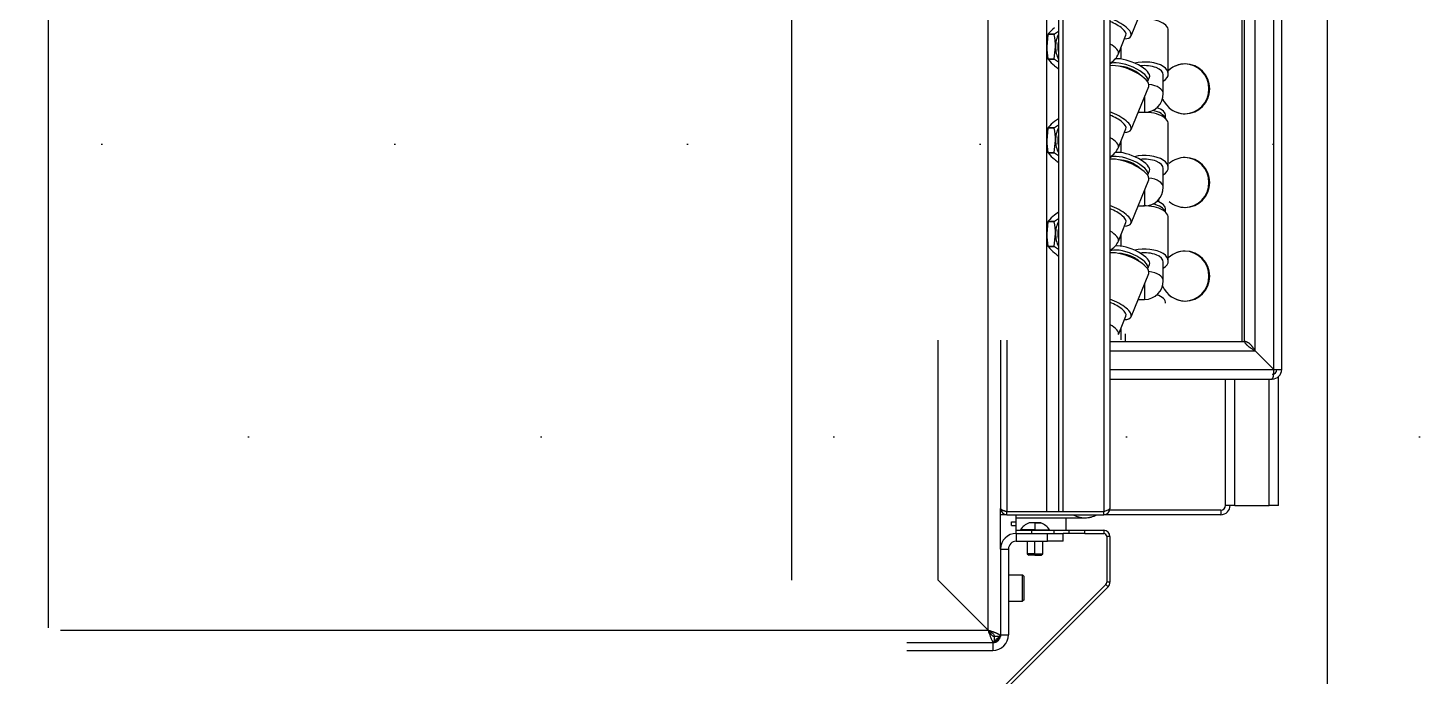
# Model space of a CAD drawing. Header units: millimetres. Extents: x -15291 to 293567, y -98510 to 49398.
# Drawn here: x 51463.8 to 51910, y 25404.6 to 25612.4 of the extents above; entities that cross this region are included whole.
import ezdxf

# ---------------------------------------------------------------- set-up
doc = ezdxf.new("R2010")
doc.units = ezdxf.units.MM
doc.header["$LTSCALE"] = 50
doc.header["$MEASUREMENT"] = 0
doc.linetypes.add('AUSGEZOGEN', pattern=[0])
for name, color, linetype in [('DV16_Standard', 7, 'CONTINUOUS'), ('FFU', 4, 'CONTINUOUS'), ('RW01', 4, 'AUSGEZOGEN')]:
    doc.layers.add(name, color=color, linetype=linetype)

msp = doc.modelspace()

# ---------------------------------------------------------------- hatches: boundary and pattern name
at = {"layer": 'FFU'}
h = msp.add_hatch(dxfattribs=at)
h.set_pattern_fill('DOTS,_I', color=256, scale=1500, style=2)
h.set_pattern_definition([(0, (1800, -4800), (46.875, 93.75), [0, -93.75])])
h.paths.add_polyline_path([(51010, 24700), (51910, 24700), (51910, 25900), (51010, 25900)])

# ---------------------------------------------------------------- linework, layer by layer
at = {"layer": 'DV16_Standard', "color": 7, "linetype": 'Continuous', "ltscale": 254}
for p, q in [((51470.34, 25980.32), (51470.34, 25420.04)), ((51708.34, 25860.82), (51708.34, 25435.32)), ((51808.34, 25858.82), (51808.34, 25457.32)), ((51808.34, 25858.82), (51808.34, 25457.32)), ((51810.34, 25858.82), (51810.34, 25511.82)), ((51810.34, 25858.82), (51810.34, 25511.82)), ((51793.84, 25830.82), (51793.84, 25457.32)), ((51793.84, 25830.82), (51793.84, 25457.32)), ((51795.34, 25457.32), (51795.34, 25830.82)), ((51795.34, 25457.32), (51795.34, 25830.82)), ((51771.34, 25419.32), (51771.34, 25808.82)), ((51862.86, 25502.82), (51862.86, 25802.82)), ((51862.86, 25502.82), (51862.86, 25802.82)), ((51865.34, 25502.82), (51865.34, 25802.82)), ((51865.34, 25502.82), (51865.34, 25802.82)), ((51790.17, 25457.32), (51790.17, 25796.32)), ((51790.17, 25457.32), (51790.17, 25796.32)), ((51852.65, 25511.82), (51852.65, 25793.82)), ((51852.65, 25511.82), (51852.65, 25793.82)), ((51853.43, 25511.82), (51853.43, 25793.82)), ((51853.43, 25511.82), (51853.43, 25793.82)), ((51856.9, 25508.82), (51856.9, 25796.82)), ((51856.9, 25508.82), (51856.9, 25796.82)), ((51817.11, 25609.77), (51822.77, 25623.63)), ((51790.51, 25610.2), (51790.1, 25606.32)), ((51790.51, 25610.2), (51790.1, 25606.32)), ((51790.51, 25610.2), (51790.1, 25606.32)), ((51790.51, 25610.2), (51790.1, 25606.32)), ((51790.51, 25610.2), (51790.1, 25606.32)), ((51790.51, 25610.2), (51790.1, 25606.32)), ((51792.52, 25610.2), (51790.51, 25610.2)), ((51792.52, 25610.2), (51790.51, 25610.2)), ((51792.52, 25610.2), (51790.51, 25610.2)), ((51792.52, 25610.2), (51790.51, 25610.2)), ((51792.52, 25610.2), (51790.51, 25610.2)), ((51792.52, 25610.2), (51790.51, 25610.2)), ((51790.61, 25610.45), (51792.62, 25610.45)), ((51790.61, 25610.45), (51792.62, 25610.45)), ((51790.61, 25610.45), (51792.62, 25610.45)), ((51790.61, 25610.45), (51792.62, 25610.45)), ((51790.61, 25610.45), (51792.62, 25610.45)), ((51790.61, 25610.45), (51792.62, 25610.45)), ((51792.62, 25610.45), (51793.84, 25611.29)), ((51792.62, 25610.45), (51793.84, 25611.29)), ((51813.05, 25604.05), (51815.48, 25610)), ((51813.05, 25604.05), (51815.48, 25610)), ((51813.05, 25604.05), (51815.48, 25610)), ((51813.05, 25604.05), (51815.48, 25610)), ((51813.05, 25604.05), (51815.48, 25610)), ((51813.05, 25604.05), (51815.48, 25610)), ((51829.04, 25597.64), (51829.04, 25611.5)), ((51829.04, 25597.64), (51829.04, 25611.5)), ((51792.52, 25602.45), (51792.93, 25606.32)), ((51792.52, 25602.45), (51792.93, 25606.32)), ((51792.52, 25602.45), (51792.93, 25606.32)), ((51792.52, 25602.45), (51792.93, 25606.32)), ((51792.52, 25602.45), (51792.93, 25606.32)), ((51792.52, 25602.45), (51792.93, 25606.32)), ((51813.84, 25605.98), (51813.84, 25602.39)), ((51813.84, 25605.98), (51813.84, 25602.39)), ((51813.84, 25605.98), (51813.84, 25602.39)), ((51813.84, 25605.98), (51813.84, 25602.39)), ((51813.84, 25605.98), (51813.84, 25602.39)), ((51813.84, 25605.98), (51813.84, 25602.39)), ((51790.51, 25602.45), (51792.52, 25602.45)), ((51790.51, 25602.45), (51792.52, 25602.45)), ((51792.62, 25602.2), (51790.61, 25602.2)), ((51792.62, 25602.2), (51790.61, 25602.2)), ((51822.51, 25595.25), (51823.04, 25596.55)), ((51822.51, 25595.25), (51823.04, 25596.55)), ((51827.44, 25591.32), (51827.44, 25597.27)), ((51827.44, 25591.32), (51827.44, 25597.27)), ((51817.11, 25579.77), (51822.77, 25593.63)), ((51817.11, 25579.77), (51822.77, 25593.63)), ((51817.11, 25579.77), (51822.77, 25593.63)), ((51817.11, 25579.77), (51822.77, 25593.63)), ((51821.44, 25590.36), (51821.44, 25585.32)), ((51821.44, 25590.36), (51821.44, 25585.32)), ((51821.44, 25590.36), (51821.44, 25585.32)), ((51821.44, 25590.36), (51821.44, 25585.32)), ((51793.84, 25583.26), (51792.58, 25582.38)), ((51793.84, 25583.26), (51792.58, 25582.38)), ((51793.84, 25583.26), (51792.58, 25582.38)), ((51793.84, 25583.26), (51792.58, 25582.38)), ((51819.38, 25585.32), (51821.44, 25585.32)), ((51819.38, 25585.32), (51821.44, 25585.32)), ((51819.38, 25585.32), (51821.44, 25585.32)), ((51819.38, 25585.32), (51821.44, 25585.32)), ((51828.19, 25583.25), (51828.19, 25584.1)), ((51828.19, 25583.25), (51828.19, 25584.1)), ((51828.19, 25583.25), (51828.19, 25584.1)), ((51828.19, 25583.25), (51828.19, 25584.1)), ((51790.51, 25580.2), (51790.1, 25576.32)), ((51790.51, 25580.2), (51790.1, 25576.32)), ((51790.51, 25580.2), (51790.1, 25576.32)), ((51790.51, 25580.2), (51790.1, 25576.32)), ((51792.52, 25580.2), (51790.51, 25580.2)), ((51792.52, 25580.2), (51790.51, 25580.2)), ((51792.52, 25580.2), (51790.51, 25580.2)), ((51792.52, 25580.2), (51790.51, 25580.2)), ((51790.61, 25580.45), (51792.62, 25580.45)), ((51790.61, 25580.45), (51792.62, 25580.45)), ((51790.61, 25580.45), (51792.62, 25580.45)), ((51790.61, 25580.45), (51792.62, 25580.45)), ((51792.62, 25580.45), (51793.84, 25581.29)), ((51792.62, 25580.45), (51793.84, 25581.29)), ((51792.62, 25580.45), (51793.84, 25581.29)), ((51792.62, 25580.45), (51793.84, 25581.29)), ((51813.05, 25574.05), (51815.48, 25580)), ((51813.05, 25574.05), (51815.48, 25580)), ((51813.05, 25574.05), (51815.48, 25580)), ((51813.05, 25574.05), (51815.48, 25580)), ((51829.04, 25567.64), (51829.04, 25581.5)), ((51829.04, 25567.64), (51829.04, 25581.5)), ((51792.52, 25572.45), (51792.93, 25576.32)), ((51792.52, 25572.45), (51792.93, 25576.32)), ((51792.52, 25572.45), (51792.93, 25576.32)), ((51792.52, 25572.45), (51792.93, 25576.32)), ((51813.84, 25575.98), (51813.84, 25572.39)), ((51813.84, 25575.98), (51813.84, 25572.39)), ((51813.84, 25575.98), (51813.84, 25572.39)), ((51813.84, 25575.98), (51813.84, 25572.39)), ((51790.51, 25572.45), (51792.52, 25572.45)), ((51790.51, 25572.45), (51792.52, 25572.45)), ((51792.62, 25572.2), (51790.61, 25572.2)), ((51792.62, 25572.2), (51790.61, 25572.2)), ((51822.51, 25565.25), (51823.04, 25566.55)), ((51827.44, 25561.32), (51827.44, 25567.27)), ((51827.44, 25561.32), (51827.44, 25567.27)), ((51817.11, 25549.77), (51822.77, 25563.63)), ((51817.11, 25549.77), (51822.77, 25563.63)), ((51821.44, 25560.36), (51821.44, 25555.32)), ((51821.44, 25560.36), (51821.44, 25555.32)), ((51793.84, 25553.26), (51792.58, 25552.38)), ((51793.84, 25553.26), (51792.58, 25552.38)), ((51819.38, 25555.32), (51821.44, 25555.32)), ((51819.38, 25555.32), (51821.44, 25555.32)), ((51828.19, 25553.25), (51828.19, 25554.1)), ((51828.19, 25553.25), (51828.19, 25554.1)), ((51790.51, 25550.2), (51790.1, 25546.32)), ((51792.52, 25550.2), (51790.51, 25550.2)), ((51792.52, 25550.2), (51790.51, 25550.2)), ((51790.61, 25550.45), (51792.62, 25550.45)), ((51790.61, 25550.45), (51792.62, 25550.45)), ((51792.62, 25550.45), (51793.84, 25551.29)), ((51792.62, 25550.45), (51793.84, 25551.29)), ((51813.05, 25544.05), (51815.48, 25550)), ((51813.05, 25544.05), (51815.48, 25550)), ((51829.04, 25537.64), (51829.04, 25551.5)), ((51829.04, 25537.64), (51829.04, 25551.5)), ((51792.52, 25542.45), (51792.93, 25546.32)), ((51792.52, 25542.45), (51792.93, 25546.32)), ((51813.84, 25545.98), (51813.84, 25542.39)), ((51813.84, 25545.98), (51813.84, 25542.39)), ((51790.51, 25542.45), (51792.52, 25542.45)), ((51790.51, 25542.45), (51792.52, 25542.45)), ((51792.62, 25542.2), (51790.61, 25542.2)), ((51792.62, 25542.2), (51790.61, 25542.2)), ((51822.51, 25535.25), (51823.04, 25536.55)), ((51827.44, 25531.32), (51827.44, 25537.27)), ((51827.44, 25531.32), (51827.44, 25537.27)), ((51817.11, 25519.77), (51822.77, 25533.63)), ((51817.11, 25519.77), (51822.77, 25533.63)), ((51821.44, 25530.36), (51821.44, 25525.32)), ((51821.44, 25530.36), (51821.44, 25525.32)), ((51819.38, 25525.32), (51821.44, 25525.32)), ((51819.38, 25525.32), (51821.44, 25525.32)), ((51813.05, 25514.05), (51815.48, 25520)), ((51813.05, 25514.05), (51815.48, 25520)), ((51755.34, 25435.32), (51755.34, 25512.32)), ((51771.34, 25419.32), (51771.34, 25512.32)), ((51775.34, 25512.32), (51775.34, 25458.32)), ((51777.34, 25512.32), (51777.34, 25457.32)), ((51808.34, 25514.32), (51808.34, 25457.32)), ((51808.34, 25514.32), (51808.34, 25457.32)), ((51810.34, 25514.32), (51810.34, 25458.32)), ((51810.34, 25514.32), (51810.34, 25458.32)), ((51810.34, 25511.82), (51815.34, 25511.82)), ((51813.84, 25515.98), (51813.84, 25512.39)), ((51813.84, 25515.98), (51813.84, 25512.39)), ((51815.34, 25511.82), (51815.34, 25514.32)), ((51815.34, 25511.82), (51853.43, 25511.82)), ((51815.34, 25511.82), (51853.43, 25511.82)), ((51810.34, 25508.82), (51856.9, 25508.82)), ((51810.34, 25508.82), (51856.9, 25508.82)), ((51856.9, 25508.82), (51862.86, 25502.82)), ((51856.9, 25508.82), (51862.86, 25502.82)), ((51856.9, 25508.82), (51862.86, 25502.82)), ((51856.9, 25508.82), (51862.86, 25502.82)), ((51810.34, 25502.82), (51862.86, 25502.82)), ((51810.34, 25502.82), (51862.86, 25502.82)), ((51862.86, 25502.82), (51865.34, 25502.82)), ((51862.86, 25502.82), (51865.34, 25502.82)), ((51810.34, 25499.82), (51862.34, 25499.82)), ((51810.34, 25499.82), (51862.34, 25499.82)), ((51847.34, 25459.32), (51847.34, 25499.82)), ((51847.34, 25459.32), (51847.34, 25499.82)), ((51850.34, 25459.32), (51850.34, 25499.82)), ((51850.34, 25459.32), (51850.34, 25499.82)), ((51861.34, 25459.32), (51861.34, 25499.82)), ((51861.34, 25459.32), (51861.34, 25499.82)), ((51864.34, 25459.32), (51864.34, 25500.59)), ((51864.34, 25459.32), (51864.34, 25500.59)), ((51775.34, 25445.32), (51775.34, 25458.32)), ((51775.34, 25445.32), (51775.34, 25458.32)), ((51848.84, 25459.32), (51847.34, 25459.32)), ((51848.84, 25459.32), (51847.34, 25459.32)), ((51850.34, 25459.32), (51848.84, 25459.32)), ((51850.34, 25459.32), (51848.84, 25459.32)), ((51850.34, 25459.32), (51861.34, 25459.32)), ((51850.34, 25459.32), (51861.34, 25459.32)), ((51864.34, 25459.32), (51861.34, 25459.32)), ((51864.34, 25459.32), (51861.34, 25459.32)), ((51776.48, 25456.32), (51775.34, 25456.32)), ((51776.48, 25456.32), (51775.34, 25456.32)), ((51777.34, 25456.32), (51776.48, 25456.32)), ((51777.34, 25456.32), (51776.48, 25456.32)), ((51777.34, 25456.32), (51777.34, 25457.32)), ((51777.34, 25457.32), (51808.34, 25457.32)), ((51777.34, 25456.32), (51777.34, 25457.32)), ((51777.34, 25457.32), (51808.34, 25457.32)), ((51777.34, 25456.32), (51808.34, 25456.32)), ((51777.34, 25456.32), (51808.34, 25456.32)), ((51778.84, 25452.82), (51778.84, 25454.02)), ((51778.84, 25454.02), (51780.34, 25454.02)), ((51778.84, 25452.82), (51778.84, 25454.02)), ((51778.84, 25454.02), (51780.34, 25454.02)), ((51780.34, 25455.32), (51780.34, 25456.32)), ((51780.34, 25455.32), (51780.34, 25456.32)), ((51780.34, 25455.32), (51796.34, 25455.32)), ((51780.34, 25451.32), (51780.34, 25455.32)), ((51780.34, 25455.32), (51796.34, 25455.32)), ((51780.34, 25451.32), (51780.34, 25455.32)), ((51786.34, 25453.68), (51784.43, 25453.68)), ((51786.34, 25453.68), (51784.43, 25453.68)), ((51786.34, 25453.69), (51784.47, 25453.69)), ((51786.34, 25453.69), (51784.47, 25453.69)), ((51786.34, 25453.68), (51786.34, 25453.69)), ((51788.21, 25453.69), (51786.34, 25453.69)), ((51786.34, 25453.68), (51786.34, 25453.69)), ((51788.21, 25453.69), (51786.34, 25453.69)), ((51786.34, 25453.68), (51786.34, 25451.48)), ((51786.34, 25453.68), (51788.24, 25453.68)), ((51786.34, 25453.68), (51786.34, 25451.48)), ((51786.34, 25453.68), (51788.24, 25453.68)), ((51787.2, 25453.66), (51786.34, 25453.59)), ((51787.2, 25453.66), (51786.34, 25453.59)), ((51788.07, 25453.66), (51787.2, 25453.66)), ((51788.07, 25453.66), (51787.2, 25453.66)), ((51796.34, 25455.32), (51802.34, 25455.32)), ((51796.34, 25451.32), (51796.34, 25455.32)), ((51796.34, 25455.32), (51802.34, 25455.32)), ((51796.34, 25451.32), (51796.34, 25455.32)), ((51808.34, 25456.32), (51808.34, 25457.32)), ((51808.34, 25456.32), (51808.34, 25457.32)), ((51845.84, 25456.32), (51808.34, 25456.32)), ((51845.84, 25456.32), (51808.34, 25456.32)), ((51845.84, 25457.82), (51810.24, 25457.82)), ((51845.84, 25457.82), (51810.24, 25457.82)), ((51845.84, 25457.82), (51845.84, 25456.32)), ((51845.84, 25457.82), (51845.84, 25456.32)), ((51778.84, 25452.82), (51780.34, 25452.82)), ((51778.84, 25452.82), (51780.34, 25452.82)), ((51780.34, 25451.32), (51785.34, 25451.32)), ((51780.34, 25450.32), (51780.34, 25451.32)), ((51780.34, 25451.32), (51785.34, 25451.32)), ((51780.34, 25450.32), (51780.34, 25451.32)), ((51780.34, 25450.32), (51780.34, 25447.82)), ((51780.34, 25450.32), (51790.34, 25450.32)), ((51780.34, 25450.32), (51780.34, 25447.82)), ((51780.34, 25450.32), (51790.34, 25450.32)), ((51786.34, 25451.48), (51781.68, 25451.48)), ((51786.34, 25451.48), (51781.68, 25451.48)), ((51785.34, 25451.32), (51792.34, 25451.32)), ((51785.34, 25450.32), (51785.34, 25451.32)), ((51785.34, 25451.32), (51792.34, 25451.32)), ((51785.34, 25450.32), (51785.34, 25451.32)), ((51786.34, 25451.48), (51786.34, 25451.32)), ((51786.34, 25451.48), (51790.99, 25451.48)), ((51786.34, 25451.48), (51786.34, 25451.32)), ((51786.34, 25451.48), (51790.99, 25451.48)), ((51790.34, 25447.82), (51790.34, 25450.32)), ((51790.34, 25450.32), (51795.34, 25450.32)), ((51790.34, 25447.82), (51790.34, 25450.32)), ((51790.34, 25450.32), (51795.34, 25450.32)), ((51792.34, 25451.32), (51797.34, 25451.32)), ((51792.34, 25451.32), (51792.34, 25450.32)), ((51792.34, 25451.32), (51797.34, 25451.32)), ((51792.34, 25451.32), (51792.34, 25450.32)), ((51795.34, 25447.82), (51795.34, 25450.32)), ((51797.34, 25450.32), (51795.34, 25450.32)), ((51795.34, 25447.82), (51795.34, 25450.32)), ((51797.34, 25450.32), (51795.34, 25450.32)), ((51797.34, 25451.32), (51802.34, 25451.32)), ((51797.34, 25450.32), (51797.34, 25451.32)), ((51797.34, 25451.32), (51802.34, 25451.32)), ((51797.34, 25450.32), (51797.34, 25451.32)), ((51802.34, 25450.32), (51797.34, 25450.32)), ((51802.34, 25450.32), (51797.34, 25450.32)), ((51802.34, 25451.32), (51808.34, 25451.32)), ((51802.34, 25450.32), (51802.34, 25451.32)), ((51802.34, 25451.32), (51808.34, 25451.32)), ((51802.34, 25450.32), (51802.34, 25451.32)), ((51802.34, 25450.32), (51808.34, 25450.32)), ((51802.34, 25450.32), (51808.34, 25450.32)), ((51808.34, 25451.32), (51808.34, 25450.32)), ((51808.34, 25451.32), (51808.34, 25450.32)), ((51810.34, 25449.32), (51809.34, 25449.32)), ((51809.34, 25449.32), (51809.34, 25434.65)), ((51810.34, 25449.32), (51809.34, 25449.32)), ((51809.34, 25449.32), (51809.34, 25434.65)), ((51810.34, 25449.32), (51810.34, 25434.65)), ((51810.34, 25449.32), (51810.34, 25434.65)), ((51775.34, 25445.32), (51775.34, 25417.82)), ((51775.34, 25445.32), (51777.84, 25445.32)), ((51775.34, 25445.32), (51775.34, 25417.82)), ((51775.34, 25445.32), (51777.84, 25445.32)), ((51777.84, 25445.32), (51777.84, 25417.82)), ((51777.84, 25445.32), (51777.84, 25417.82)), ((51780.34, 25447.82), (51790.34, 25447.82)), ((51780.34, 25447.82), (51790.34, 25447.82)), ((51783.84, 25447.82), (51783.84, 25443.82)), ((51783.84, 25447.82), (51783.84, 25443.82)), ((51786.34, 25443.82), (51786.34, 25447.82)), ((51786.34, 25443.82), (51786.34, 25447.82)), ((51788.84, 25443.82), (51788.84, 25447.82)), ((51788.84, 25443.82), (51788.84, 25447.82)), ((51795.34, 25447.82), (51790.34, 25447.82)), ((51795.34, 25447.82), (51790.34, 25447.82)), ((51786.34, 25443.82), (51783.84, 25443.82)), ((51783.84, 25443.82), (51784.34, 25443.32)), ((51786.34, 25443.82), (51783.84, 25443.82)), ((51783.84, 25443.82), (51784.34, 25443.32)), ((51786.34, 25443.32), (51784.34, 25443.32)), ((51786.34, 25443.32), (51784.34, 25443.32)), ((51786.34, 25443.32), (51784.34, 25443.32)), ((51786.34, 25443.32), (51784.34, 25443.32)), ((51786.34, 25443.82), (51786.34, 25443.32)), ((51786.34, 25443.82), (51788.84, 25443.82)), ((51786.34, 25443.82), (51786.34, 25443.32)), ((51786.34, 25443.82), (51788.84, 25443.82)), ((51786.34, 25443.32), (51788.34, 25443.32)), ((51786.34, 25443.32), (51788.34, 25443.32)), ((51786.34, 25443.32), (51788.34, 25443.32)), ((51786.34, 25443.32), (51788.34, 25443.32)), ((51788.34, 25443.32), (51788.84, 25443.82)), ((51788.34, 25443.32), (51788.84, 25443.82)), ((51777.84, 25437.07), (51782.34, 25437.07)), ((51777.84, 25437.07), (51782.34, 25437.07)), ((51782.84, 25436.57), (51782.34, 25437.07)), ((51782.34, 25428.57), (51782.34, 25437.07)), ((51782.84, 25436.57), (51782.34, 25437.07)), ((51782.34, 25428.57), (51782.34, 25437.07)), ((51782.84, 25429.07), (51782.84, 25436.57)), ((51782.84, 25429.07), (51782.84, 25436.57)), ((51771.34, 25419.32), (51755.34, 25435.32)), ((51771.34, 25419.32), (51755.34, 25435.32)), ((51771.34, 25419.32), (51755.34, 25435.32)), ((51771.34, 25419.32), (51755.34, 25435.32)), ((51809.04, 25433.94), (51756.72, 25381.61)), ((51809.04, 25433.94), (51756.72, 25381.61)), ((51809.75, 25433.24), (51757.42, 25380.91)), ((51809.75, 25433.24), (51757.42, 25380.91)), ((51809.75, 25433.24), (51809.04, 25433.94)), ((51809.75, 25433.24), (51809.04, 25433.94)), ((51810.34, 25434.65), (51809.34, 25434.65)), ((51810.34, 25434.65), (51809.34, 25434.65)), ((51777.84, 25428.57), (51782.34, 25428.57)), ((51777.84, 25428.57), (51782.34, 25428.57)), ((51782.84, 25429.07), (51782.34, 25428.57)), ((51782.84, 25429.07), (51782.34, 25428.57)), ((51474.34, 25419.32), (51771.34, 25419.32)), ((51745.34, 25415.32), (51772.84, 25415.32)), ((51745.34, 25415.32), (51772.84, 25415.32)), ((51772.84, 25415.32), (51772.84, 25412.82)), ((51772.84, 25415.32), (51772.84, 25412.82)), ((51773.34, 25415.37), (51773.34, 25417.32)), ((51775.29, 25417.32), (51773.34, 25417.32)), ((51773.34, 25415.37), (51773.34, 25417.32)), ((51775.29, 25417.32), (51773.34, 25417.32)), ((51775.34, 25417.82), (51777.84, 25417.82)), ((51775.34, 25417.82), (51777.84, 25417.82)), ((51745.34, 25412.82), (51772.84, 25412.82)), ((51745.34, 25412.82), (51772.84, 25412.82))]:
    msp.add_line(p, q, dxfattribs=at)
for centre, radius, start, end in [((51801.43, 25601.44), 14.08, 128.9818, 140.2258), ((51801.43, 25601.44), 14.08, 128.9818, 140.2258), ((51773.39, 25606.22), 19.54, 0.2976, 11.737), ((51773.39, 25606.22), 19.54, 0.2976, 11.737), ((51773.39, 25606.22), 19.54, 0.2976, 11.737), ((51773.39, 25606.22), 19.54, 0.2976, 11.737), ((51773.39, 25606.22), 19.54, 0.2976, 11.737), ((51773.39, 25606.22), 19.54, 0.2976, 11.737), ((51809.64, 25606.42), 19.54, 180.2976, 191.737), ((51809.64, 25606.42), 19.54, 180.2976, 191.737), ((51809.64, 25606.42), 19.54, 180.2976, 191.737), ((51809.64, 25606.42), 19.54, 180.2976, 191.737), ((51809.64, 25606.42), 19.54, 180.2976, 191.737), ((51809.64, 25606.42), 19.54, 180.2976, 191.737), ((51801.37, 25611.14), 13.98, 219.7373, 231.0551), ((51801.37, 25611.14), 13.98, 219.7373, 231.0551), ((51779.22, 25579.99), 25.93, 55.5967, 58.8843), ((51779.22, 25579.99), 25.93, 55.5967, 58.8843), ((51807.5, 25606.32), 6, 298.2695, 337.7923), ((51808.78, 25620.55), 25.97, 231.3987, 234.7935), ((51808.78, 25620.55), 25.97, 231.3987, 234.7935), ((51821.44, 25591.32), 6, 270, 0), ((51821.44, 25591.32), 6, 270, 0), ((51801.43, 25571.44), 14.08, 128.9818, 140.2258), ((51801.43, 25571.44), 14.08, 128.9818, 140.2258), ((51801.43, 25571.44), 14.08, 128.9818, 140.2258), ((51801.43, 25571.44), 14.08, 128.9818, 140.2258), ((51773.39, 25576.22), 19.54, 0.2976, 11.737), ((51773.39, 25576.22), 19.54, 0.2976, 11.737), ((51773.39, 25576.22), 19.54, 0.2976, 11.737), ((51773.39, 25576.22), 19.54, 0.2976, 11.737), ((51809.64, 25576.42), 19.54, 180.2976, 191.737), ((51809.64, 25576.42), 19.54, 180.2976, 191.737), ((51809.64, 25576.42), 19.54, 180.2976, 191.737), ((51801.37, 25581.14), 13.98, 219.7373, 231.0551), ((51801.37, 25581.14), 13.98, 219.7373, 231.0551), ((51808.78, 25590.55), 25.97, 231.3987, 234.7935), ((51808.78, 25590.55), 25.97, 231.3987, 234.7935), ((51779.22, 25549.99), 25.93, 55.5967, 58.8843), ((51779.22, 25549.99), 25.93, 55.5967, 58.8843), ((51807.5, 25576.32), 6, 298.2695, 337.7923), ((51807.5, 25576.32), 6, 298.2695, 337.7923), ((51821.44, 25561.32), 6, 270, 0), ((51821.44, 25561.32), 6, 270, 0), ((51801.43, 25541.44), 14.08, 128.9818, 140.2258), ((51801.43, 25541.44), 14.08, 128.9818, 140.2258), ((51773.39, 25546.22), 19.54, 0.2976, 11.737), ((51773.39, 25546.22), 19.54, 0.2976, 11.737), ((51809.64, 25546.42), 19.54, 180.2976, 191.737), ((51809.64, 25546.42), 19.54, 180.2976, 191.737), ((51807.5, 25546.32), 6, 298.2695, 337.7923), ((51807.5, 25546.32), 6, 298.2695, 337.7923), ((51801.37, 25551.14), 13.98, 219.7373, 231.0551), ((51801.37, 25551.14), 13.98, 219.7373, 231.0551), ((51808.78, 25560.55), 25.97, 231.3987, 234.7935), ((51808.78, 25560.55), 25.97, 231.3987, 234.7935), ((51779.22, 25519.99), 25.93, 55.5967, 58.8843), ((51779.22, 25519.99), 25.93, 55.5967, 58.8843), ((51821.44, 25531.32), 6, 270, 0), ((51821.44, 25531.32), 6, 270, 0), ((51862.34, 25502.82), 1.5, 270, 359.9998), ((51862.34, 25502.82), 3, 270, 359.9999), ((51862.34, 25502.82), 1.5, 270, 359.9998), ((51862.34, 25502.82), 3, 270, 359.9999), ((51777.34, 25458.32), 2, 180, 270), ((51777.34, 25458.32), 2, 180, 270), ((51808.34, 25458.32), 2, 270, 0), ((51808.34, 25458.32), 2, 270, 0), ((51845.84, 25459.32), 1.5, 270, 0), ((51845.84, 25459.32), 3, 270, 0), ((51845.84, 25459.32), 1.5, 270, 0), ((51845.84, 25459.32), 3, 270, 0), ((51777.34, 25458.32), 1, 217.7419, 270), ((51777.34, 25458.32), 1, 217.7419, 270), ((51786.34, 25448.49), 5.53, 110.1558, 147.3541), ((51786.34, 25448.49), 5.53, 110.1558, 147.3541), ((51784.47, 25453.59), 0.1, 90, 110.1558), ((51784.47, 25453.59), 0.1, 90, 110.1558), ((51788.21, 25453.59), 0.1, 69.8442, 90), ((51788.21, 25453.59), 0.1, 69.8442, 90), ((51786.34, 25448.49), 5.53, 32.6459, 69.8442), ((51786.34, 25448.49), 5.53, 32.6459, 69.8442), ((51802.34, 25463.12), 7.75, 241.3326, 270), ((51802.34, 25463.12), 7.75, 241.3326, 270), ((51802.34, 25463.12), 7.75, 270, 298.6674), ((51802.34, 25463.12), 7.8, 270, 299.3321), ((51802.34, 25463.12), 7.75, 270, 298.6674), ((51802.34, 25463.12), 7.8, 270, 299.3321), ((51780.34, 25445.32), 5, 90, 180), ((51780.34, 25445.32), 5, 90, 180), ((51781.77, 25451.42), 0.1, 147.3541, 270), ((51781.77, 25451.42), 0.1, 147.3541, 270), ((51790.91, 25451.42), 0.1, 270, 32.6459), ((51790.91, 25451.42), 0.1, 270, 32.6459), ((51808.34, 25449.32), 2, 0, 90), ((51808.34, 25449.32), 2, 0, 90), ((51808.34, 25449.32), 1, 0, 90), ((51808.34, 25449.32), 1, 0, 90), ((51780.34, 25445.32), 2.5, 90, 180), ((51780.34, 25445.32), 2.5, 90, 180), ((51808.34, 25434.65), 1, 315, 0), ((51808.34, 25434.65), 1, 315, 0), ((51808.34, 25434.65), 2, 315, 0), ((51808.34, 25434.65), 2, 315, 0), ((51772.84, 25417.82), 2.5, 270, 0), ((51772.84, 25417.82), 5, 270, 0), ((51772.84, 25417.82), 2.5, 270, 0), ((51772.84, 25417.82), 5, 270, 0), ((51771.34, 25419.32), 4, 300, 330), ((51772.34, 25418.32), 3, 289.4712, 340.5288), ((51771.34, 25419.32), 4, 300, 330), ((51772.34, 25418.32), 3, 289.4712, 340.5288)]:
    msp.add_arc(centre, radius, start, end, dxfattribs=at)
for centre, major_axis, ratio, start_param, end_param in [((51810.08, 25612.64), (7.04, -2.87), 0.353553, 0, 1.677454), ((51810.08, 25612.64), (7.04, -2.87), 0.353553, 0, 1.677454), ((51809.92, 25612.27), (5.55, -2.27), 0.353553, 0, 1.640607), ((51809.92, 25612.27), (5.55, -2.27), 0.353553, 0, 1.640607), ((51821.44, 25611.5), (-7.6, 0), 0.5, 3.141593, 4.99639), ((51821.44, 25611.5), (-7.6, 0), 0.5, 3.141593, 4.99639), ((51795.46, 25606.32), (0, 8), 0.707107, 1.028959, 1.065436), ((51795.46, 25606.32), (0, 8), 0.707107, 1.028959, 1.065436), ((51795.46, 25606.32), (0, 8), 0.707107, 1.028959, 1.065436), ((51795.46, 25606.32), (0, 8), 0.707107, 1.028959, 1.065436), ((51795.46, 25606.32), (0, 8), 0.707107, 1.028959, 1.065436), ((51795.46, 25606.32), (0, 8), 0.707107, 1.028959, 1.065436), ((51797.47, 25606.32), (0, 8), 0.707107, 1.028959, 1.065436), ((51797.47, 25606.32), (0, 8), 0.707107, 1.028959, 1.065436), ((51797.47, 25606.32), (0, 8), 0.707107, 1.028959, 1.065436), ((51797.47, 25606.32), (0, 8), 0.707107, 1.028959, 1.065436), ((51797.47, 25606.32), (0, 8), 0.707107, 1.028959, 1.065436), ((51797.47, 25606.32), (0, 8), 0.707107, 1.028959, 1.065436), ((51797.88, 25606.32), (0, -7), 0.707107, 4.096972, 4.712389), ((51797.88, 25606.32), (0, -7), 0.707107, 4.096972, 4.712389), ((51797.88, 25606.32), (0, -7), 0.707107, 4.096972, 4.712389), ((51797.88, 25606.32), (0, -7), 0.707107, 4.096972, 4.712389), ((51797.88, 25606.32), (0, -7), 0.707107, 4.096972, 4.712389), ((51797.88, 25606.32), (0, -7), 0.707107, 4.096972, 4.712389), ((51810.08, 25612.64), (7.04, -2.87), 0.353553, 5.62234, 6.283185), ((51810.08, 25612.64), (7.04, -2.87), 0.353553, 5.62234, 6.283185), ((51810.08, 25612.64), (7.04, -2.87), 0.353553, 5.62234, 6.283185), ((51810.08, 25612.64), (7.04, -2.87), 0.353553, 5.62234, 6.283185), ((51810.08, 25612.64), (7.04, -2.87), 0.353553, 5.62234, 6.283185), ((51810.08, 25612.64), (7.04, -2.87), 0.353553, 5.62234, 6.283185), ((51797.88, 25606.32), (0, -7), 0.707107, 4.712389, 5.327806), ((51797.88, 25606.32), (0, -7), 0.707107, 4.712389, 5.327806), ((51797.88, 25606.32), (0, -7), 0.707107, 4.712389, 5.327806), ((51797.88, 25606.32), (0, -7), 0.707107, 4.712389, 5.327806), ((51797.88, 25606.32), (0, -7), 0.707107, 4.712389, 5.327806), ((51797.88, 25606.32), (0, -7), 0.707107, 4.712389, 5.327806), ((51797.88, 25606.32), (0, 6), 0.707107, 1.261741, 1.879851), ((51797.88, 25606.32), (0, 6), 0.707107, 1.261741, 1.879851), ((51797.88, 25606.32), (0, 6), 0.707107, 1.261741, 1.879851), ((51797.88, 25606.32), (0, 6), 0.707107, 1.261741, 1.879851), ((51797.88, 25606.32), (0, 6), 0.707107, 1.261741, 1.879851), ((51797.88, 25606.32), (0, 6), 0.707107, 1.261741, 1.879851), ((51807.5, 25606.32), (-5.55, 2.27), 0.353553, 3.141593, 4.324824), ((51807.5, 25606.32), (-5.55, 2.27), 0.353553, 3.141593, 4.324824), ((51807.5, 25606.32), (-5.55, 2.27), 0.353553, 3.141593, 4.324824), ((51807.5, 25606.32), (-5.55, 2.27), 0.353553, 3.141593, 4.324824), ((51807.5, 25606.32), (-5.55, 2.27), 0.353553, 3.141593, 4.324824), ((51807.5, 25606.32), (-5.55, 2.27), 0.353553, 3.141593, 4.324824), ((51795.46, 25606.32), (0, -8), 0.707107, 5.217749, 5.254226), ((51795.46, 25606.32), (0, -8), 0.707107, 5.217749, 5.254226), ((51797.47, 25606.32), (0, -8), 0.707107, 5.217749, 5.254226), ((51797.47, 25606.32), (0, -8), 0.707107, 5.217749, 5.254226), ((51816.26, 25597.8), (6.25, -2.55), 0.353553, 0, 2.932713), ((51816.26, 25597.8), (6.25, -2.55), 0.353553, 0, 2.932713), ((51816.79, 25599.1), (6.25, -2.55), 0.353553, 0, 2.558368), ((51816.79, 25599.1), (6.25, -2.55), 0.353553, 0, 2.558368), ((51821.44, 25597.64), (-7.6, 0), 0.5, 2.480747, 5.149905), ((51815.73, 25596.5), (7.04, -2.87), 0.353553, 0, 2.57597), ((51815.73, 25596.5), (7.04, -2.87), 0.353553, 0, 2.57597), ((51816.26, 25597.8), (4.17, -1.7), 0.353553, 0.655081, 2.486511), ((51816.26, 25597.8), (4.17, -1.7), 0.353553, 0.655081, 2.486511), ((51821.44, 25597.27), (6, 0), 0.5, 0, 1.815311), ((51834.45, 25592.82), (0, -8), 0.984808, 3.141593, 3.898877), ((51834.45, 25592.82), (0, -8), 0.984808, 3.141593, 3.898877), ((51834.45, 25592.82), (0, -8), 0.984808, 3.141593, 3.847694), ((51834.45, 25592.82), (0, -8), 0.984808, 3.141593, 3.847694), ((51834.45, 25592.82), (0, -8), 0.984808, 3.141593, 3.847694), ((51834.45, 25592.82), (0, -8), 0.984808, 3.141593, 3.847694), ((51834.19, 25592.82), (0, 8), 0.984808, 3.141593, 6.283185), ((51834.19, 25592.82), (0, 8), 0.984808, 3.141593, 6.283185), ((51834.19, 25592.82), (0, 8), 0.984808, 3.141593, 6.283185), ((51834.19, 25592.82), (0, 8), 0.984808, 3.141593, 6.283185), ((51834.19, 25592.82), (0, 8), 0.984808, 3.141593, 6.283185), ((51834.19, 25592.82), (0, 8), 0.984808, 3.141593, 6.283185), ((51834.45, 25592.82), (0, 8), 0.984808, 3.141593, 6.283185), ((51834.45, 25592.82), (0, 8), 0.984808, 3.141593, 6.283185), ((51834.45, 25592.82), (0, 8), 0.984808, 3.141593, 6.283185), ((51834.45, 25592.82), (0, 8), 0.984808, 3.141593, 6.283185), ((51834.45, 25592.82), (0, 8), 0.984808, 3.141593, 6.283185), ((51816.26, 25597.8), (6.25, -2.55), 0.353553, 6.21683, 6.283185), ((51816.26, 25597.8), (6.25, -2.55), 0.353553, 6.21683, 6.283185), ((51816.26, 25597.8), (6.25, -2.55), 0.353553, 6.216829, 6.283185), ((51816.26, 25597.8), (6.25, -2.55), 0.353553, 6.216829, 6.283185), ((51821.44, 25591.32), (-6, 0), 0.5, 3.141593, 4.4796), ((51821.44, 25591.32), (-6, 0), 0.5, 3.141593, 4.4796), ((51834.45, 25592.82), (0, -8), 0.984808, 5.116822, 6.283185), ((51834.45, 25592.82), (0, -8), 0.984808, 5.116822, 6.283185), ((51810.08, 25582.64), (7.04, -2.87), 0.353553, 0, 1.677454), ((51810.08, 25582.64), (7.04, -2.87), 0.353553, 0, 1.677454), ((51810.08, 25582.64), (7.04, -2.87), 0.353553, 0, 1.677454), ((51810.08, 25582.64), (7.04, -2.87), 0.353553, 0, 1.677454), ((51809.92, 25582.27), (5.55, -2.27), 0.353553, 0, 1.640607), ((51809.92, 25582.27), (5.55, -2.27), 0.353553, 0, 1.640607), ((51809.92, 25582.27), (5.55, -2.27), 0.353553, 0, 1.640607), ((51809.92, 25582.27), (5.55, -2.27), 0.353553, 0, 1.640607), ((51821.44, 25581.5), (-7.6, 0), 0.5, 3.141593, 4.99639), ((51821.44, 25581.5), (-7.6, 0), 0.5, 3.141593, 4.99639), ((51821.44, 25582.8), (6.75, 0), 0.5, 0.155946, 1.175524), ((51821.44, 25582.8), (6.75, 0), 0.5, 0.155946, 1.175524), ((51821.44, 25584.1), (6.75, 0), 0.5, 0, 0.941324), ((51821.44, 25584.1), (6.75, 0), 0.5, 0, 0.941324), ((51821.44, 25584.1), (6.75, 0), 0.5, 0, 0.941324), ((51821.44, 25584.1), (6.75, 0), 0.5, 0, 0.941324), ((51834.45, 25592.82), (0, -8), 0.984808, 5.577084, 6.283185), ((51834.45, 25592.82), (0, -8), 0.984808, 5.577084, 6.283185), ((51834.45, 25592.82), (0, -8), 0.984808, 5.577084, 6.283185), ((51834.45, 25592.82), (0, -8), 0.984808, 5.577084, 6.283185), ((51795.46, 25576.32), (0, 8), 0.707107, 1.028959, 1.065436), ((51795.46, 25576.32), (0, 8), 0.707107, 1.028959, 1.065436), ((51795.46, 25576.32), (0, 8), 0.707107, 1.028959, 1.065436), ((51795.46, 25576.32), (0, 8), 0.707107, 1.028959, 1.065436), ((51797.47, 25576.32), (0, 8), 0.707107, 1.028959, 1.065436), ((51797.47, 25576.32), (0, 8), 0.707107, 1.028959, 1.065436), ((51797.47, 25576.32), (0, 8), 0.707107, 1.028959, 1.065436), ((51797.47, 25576.32), (0, 8), 0.707107, 1.028959, 1.065436), ((51797.88, 25576.32), (0, -7), 0.707107, 4.096972, 4.712389), ((51797.88, 25576.32), (0, -7), 0.707107, 4.096972, 4.712389), ((51797.88, 25576.32), (0, -7), 0.707107, 4.096972, 4.712389), ((51797.88, 25576.32), (0, -7), 0.707107, 4.096972, 4.712389), ((51810.08, 25582.64), (7.04, -2.87), 0.353553, 5.62234, 6.283185), ((51810.08, 25582.64), (7.04, -2.87), 0.353553, 5.62234, 6.283185), ((51810.08, 25582.64), (7.04, -2.87), 0.353553, 5.62234, 6.283185), ((51810.08, 25582.64), (7.04, -2.87), 0.353553, 5.62234, 6.283185), ((51797.88, 25576.32), (0, -7), 0.707107, 4.712389, 5.327806), ((51797.88, 25576.32), (0, -7), 0.707107, 4.712389, 5.327806), ((51797.88, 25576.32), (0, -7), 0.707107, 4.712389, 5.327806), ((51797.88, 25576.32), (0, -7), 0.707107, 4.712389, 5.327806), ((51797.88, 25576.32), (0, 6), 0.707107, 1.261741, 1.879851), ((51797.88, 25576.32), (0, 6), 0.707107, 1.261741, 1.879851), ((51797.88, 25576.32), (0, 6), 0.707107, 1.261741, 1.879851), ((51797.88, 25576.32), (0, 6), 0.707107, 1.261741, 1.879851), ((51807.5, 25576.32), (-5.55, 2.27), 0.353553, 3.141593, 4.324824), ((51807.5, 25576.32), (-5.55, 2.27), 0.353553, 3.141593, 4.324824), ((51807.5, 25576.32), (-5.55, 2.27), 0.353553, 3.141593, 4.324824), ((51807.5, 25576.32), (-5.55, 2.27), 0.353553, 3.141593, 4.324824), ((51795.46, 25576.32), (0, -8), 0.707107, 5.217749, 5.254226), ((51795.46, 25576.32), (0, -8), 0.707107, 5.217749, 5.254226), ((51797.47, 25576.32), (0, -8), 0.707107, 5.217749, 5.254226), ((51797.47, 25576.32), (0, -8), 0.707107, 5.217749, 5.254226), ((51816.26, 25567.8), (6.25, -2.55), 0.353553, 0, 2.932713), ((51816.26, 25567.8), (6.25, -2.55), 0.353553, 0, 2.932713), ((51815.73, 25566.5), (7.04, -2.87), 0.353553, 0, 2.57597), ((51815.73, 25566.5), (7.04, -2.87), 0.353553, 0, 2.57597), ((51816.79, 25569.1), (6.25, -2.55), 0.353553, 0, 2.558368), ((51816.79, 25569.1), (6.25, -2.55), 0.353553, 0, 2.558368), ((51816.26, 25567.8), (4.17, -1.7), 0.353553, 0.655081, 2.486512), ((51816.26, 25567.8), (4.17, -1.7), 0.353553, 0.655081, 2.486512), ((51821.44, 25567.64), (-7.6, 0), 0.5, 2.480747, 5.149905), ((51821.44, 25567.64), (-7.6, 0), 0.5, 2.480747, 5.149905), ((51821.44, 25567.27), (6, 0), 0.5, 0, 1.815311), ((51821.44, 25567.27), (6, 0), 0.5, 0, 1.815311), ((51834.45, 25562.82), (0, -8), 0.984808, 3.141593, 3.847694), ((51834.45, 25562.82), (0, -8), 0.984808, 3.141593, 3.847694), ((51834.45, 25562.82), (0, -8), 0.984808, 3.141593, 3.847694), ((51834.45, 25562.82), (0, -8), 0.984808, 3.141593, 3.847694), ((51834.19, 25562.82), (0, 8), 0.984808, 3.141593, 6.283185), ((51834.19, 25562.82), (0, 8), 0.984808, 3.141593, 6.283185), ((51834.19, 25562.82), (0, 8), 0.984808, 3.141593, 6.283185), ((51834.19, 25562.82), (0, 8), 0.984808, 3.141593, 6.283185), ((51834.45, 25562.82), (0, 8), 0.984808, 3.141593, 6.283185), ((51834.45, 25562.82), (0, 8), 0.984808, 3.141593, 6.283185), ((51834.45, 25562.82), (0, 8), 0.984808, 3.141593, 6.283185), ((51816.26, 25567.8), (6.25, -2.55), 0.353553, 6.216829, 6.283185), ((51816.26, 25567.8), (6.25, -2.55), 0.353553, 6.216829, 6.283185), ((51821.44, 25561.32), (-6, 0), 0.5, 3.141593, 4.4796), ((51821.44, 25561.32), (-6, 0), 0.5, 3.141593, 4.4796), ((51821.44, 25554.1), (6.75, 0), 0.5, 0, 0.941324), ((51821.44, 25554.1), (6.75, 0), 0.5, 0, 0.941324), ((51819.42, 25557.82), (0, 6.5), 0.984808, 4.539829, 4.615), ((51819.42, 25557.82), (0, 6.5), 0.984808, 4.539829, 4.615), ((51819.68, 25557.82), (0, 6.5), 0.984808, 4.523531, 4.664458), ((51819.68, 25557.82), (0, 6.5), 0.984808, 4.523531, 4.664458), ((51834.45, 25562.82), (0, -8), 0.984808, 5.577084, 6.283185), ((51834.45, 25562.82), (0, -8), 0.984808, 5.577084, 6.283185), ((51834.45, 25562.82), (0, -8), 0.984808, 5.577084, 6.283185), ((51834.45, 25562.82), (0, -8), 0.984808, 5.577084, 6.283185), ((51810.08, 25552.64), (7.04, -2.87), 0.353553, 0, 1.677454), ((51810.08, 25552.64), (7.04, -2.87), 0.353553, 0, 1.677454), ((51809.92, 25552.27), (5.55, -2.27), 0.353553, 0, 1.640607), ((51809.92, 25552.27), (5.55, -2.27), 0.353553, 0, 1.640607), ((51821.44, 25551.5), (-7.6, 0), 0.5, 3.141593, 4.99639), ((51821.44, 25551.5), (-7.6, 0), 0.5, 3.141593, 4.99639), ((51821.44, 25552.8), (6.75, 0), 0.5, 0.155943, 1.175524), ((51821.44, 25552.8), (6.75, 0), 0.5, 0.155943, 1.175524), ((51795.46, 25546.32), (0, 8), 0.707107, 1.028959, 1.065436), ((51795.46, 25546.32), (0, 8), 0.707107, 1.028959, 1.065436), ((51797.47, 25546.32), (0, 8), 0.707107, 1.028959, 1.065436), ((51797.47, 25546.32), (0, 8), 0.707107, 1.028959, 1.065436), ((51797.88, 25546.32), (0, -7), 0.707107, 4.096972, 4.712389), ((51797.88, 25546.32), (0, -7), 0.707107, 4.096972, 4.712389), ((51797.88, 25546.32), (0, 6), 0.707107, 1.261741, 1.879851), ((51797.88, 25546.32), (0, 6), 0.707107, 1.261741, 1.879851), ((51810.08, 25552.64), (7.04, -2.87), 0.353553, 5.62234, 6.283185), ((51810.08, 25552.64), (7.04, -2.87), 0.353553, 5.62234, 6.283185), ((51797.88, 25546.32), (0, -7), 0.707107, 4.712389, 5.327806), ((51797.88, 25546.32), (0, -7), 0.707107, 4.712389, 5.327806), ((51807.5, 25546.32), (-5.55, 2.27), 0.353553, 3.141593, 4.324824), ((51807.5, 25546.32), (-5.55, 2.27), 0.353553, 3.141593, 4.324824), ((51795.46, 25546.32), (0, -8), 0.707107, 5.217749, 5.254226), ((51795.46, 25546.32), (0, -8), 0.707107, 5.217749, 5.254226), ((51797.47, 25546.32), (0, -8), 0.707107, 5.217749, 5.254226), ((51797.47, 25546.32), (0, -8), 0.707107, 5.217749, 5.254226), ((51816.26, 25537.8), (6.25, -2.55), 0.353553, 0, 2.932713), ((51816.26, 25537.8), (6.25, -2.55), 0.353553, 0, 2.932713), ((51815.73, 25536.5), (7.04, -2.87), 0.353553, 0, 2.57597), ((51815.73, 25536.5), (7.04, -2.87), 0.353553, 0, 2.57597), ((51816.79, 25539.1), (6.25, -2.55), 0.353553, 0, 2.558368), ((51816.79, 25539.1), (6.25, -2.55), 0.353553, 0, 2.558368), ((51816.26, 25537.8), (4.17, -1.7), 0.353553, 0.655081, 2.486511), ((51816.26, 25537.8), (4.17, -1.7), 0.353553, 0.655081, 2.486511), ((51821.44, 25537.64), (-7.6, 0), 0.5, 2.480747, 5.149905), ((51821.44, 25537.64), (-7.6, 0), 0.5, 2.480747, 5.149905), ((51821.44, 25537.27), (6, 0), 0.5, 0, 1.815311), ((51821.44, 25537.27), (6, 0), 0.5, 0, 1.815311), ((51834.45, 25532.82), (0, -8), 0.984808, 3.141593, 3.898877), ((51834.45, 25532.82), (0, -8), 0.984808, 3.141593, 3.898877), ((51834.45, 25532.82), (0, -8), 0.984808, 3.141593, 3.847694), ((51834.45, 25532.82), (0, -8), 0.984808, 3.141593, 3.847694), ((51834.45, 25532.82), (0, -8), 0.984808, 3.141593, 3.847694), ((51834.45, 25532.82), (0, -8), 0.984808, 3.141593, 3.847694), ((51834.19, 25532.82), (0, 8), 0.984808, 3.141593, 6.283185), ((51834.19, 25532.82), (0, 8), 0.984808, 3.141593, 6.283185), ((51834.19, 25532.82), (0, 8), 0.984808, 3.141593, 6.283185), ((51834.19, 25532.82), (0, 8), 0.984808, 3.141593, 6.283185), ((51834.45, 25532.82), (0, 8), 0.984808, 3.141593, 6.283185), ((51834.45, 25532.82), (0, 8), 0.984808, 3.141593, 6.283185), ((51834.45, 25532.82), (0, 8), 0.984808, 3.141593, 6.283185), ((51816.26, 25537.8), (6.25, -2.55), 0.353553, 6.216829, 6.283185), ((51816.26, 25537.8), (6.25, -2.55), 0.353553, 6.216829, 6.283185), ((51821.44, 25531.32), (-6, 0), 0.5, 3.141593, 4.4796), ((51821.44, 25531.32), (-6, 0), 0.5, 3.141593, 4.4796), ((51834.45, 25532.82), (0, -8), 0.984808, 5.116822, 6.283185), ((51834.45, 25532.82), (0, -8), 0.984808, 5.116822, 6.283185), ((51810.08, 25522.64), (7.04, -2.87), 0.353553, 0, 1.677454), ((51810.08, 25522.64), (7.04, -2.87), 0.353553, 0, 1.677454), ((51821.44, 25524.1), (6.75, 0), 0.5, 0, 0.941324), ((51834.45, 25532.82), (0, -8), 0.984808, 5.577084, 6.283185), ((51834.45, 25532.82), (0, -8), 0.984808, 5.577084, 6.283185), ((51834.45, 25532.82), (0, -8), 0.984808, 5.577084, 6.283185), ((51834.45, 25532.82), (0, -8), 0.984808, 5.577084, 6.283185), ((51809.92, 25522.27), (5.55, -2.27), 0.353553, 0, 1.640607), ((51809.92, 25522.27), (5.55, -2.27), 0.353553, 0, 1.640607), ((51807.5, 25516.32), (-5.55, 2.27), 0.353553, 3.141593, 4.324824), ((51807.5, 25516.32), (-5.55, 2.27), 0.353553, 3.141593, 4.324824), ((51810.08, 25522.64), (7.04, -2.87), 0.353553, 5.62234, 6.283185), ((51810.08, 25522.64), (7.04, -2.87), 0.353553, 5.62234, 6.283185), ((51862.34, 25502.82), (0, -3), 0.173648, 0, 1.570796), ((51862.34, 25502.82), (0, -3), 0.173648, 0, 1.570796)]:
    msp.add_ellipse(centre, major_axis=major_axis, ratio=ratio, start_param=start_param, end_param=end_param, dxfattribs=at)
for points, knots in [([(51853.43, 25511.82), (51853.45, 25511.76), (51853.49, 25511.63), (51853.58, 25511.45), (51853.7, 25511.26), (51853.83, 25511.09), (51853.95, 25510.96), (51854.06, 25510.84), (51854.18, 25510.73), (51854.3, 25510.62), (51854.43, 25510.51), (51854.57, 25510.4), (51854.71, 25510.28), (51854.86, 25510.17), (51855.02, 25510.06), (51855.18, 25509.95), (51855.34, 25509.83), (51855.51, 25509.72), (51855.68, 25509.61), (51855.85, 25509.5), (51856.02, 25509.38), (51856.2, 25509.27), (51856.38, 25509.16), (51856.55, 25509.05), (51856.73, 25508.93), (51856.85, 25508.86), (51856.9, 25508.82)], [0, 0, 0, 0, 0.062706, 0.125409, 0.188109, 0.250807, 0.288265, 0.325723, 0.363181, 0.400638, 0.438096, 0.475553, 0.513011, 0.550469, 0.587928, 0.625387, 0.662846, 0.700306, 0.737766, 0.775226, 0.812687, 0.850149, 0.887611, 0.925073, 0.962536, 1, 1, 1, 1]), ([(51856.9, 25508.82), (51856.84, 25508.92), (51856.72, 25509.12), (51856.52, 25509.41), (51856.33, 25509.7), (51856.15, 25509.94), (51856, 25510.13), (51855.88, 25510.29), (51855.75, 25510.44), (51855.62, 25510.59), (51855.49, 25510.73), (51855.36, 25510.86), (51855.23, 25510.99), (51855.1, 25511.11), (51854.96, 25511.22), (51854.83, 25511.32), (51854.69, 25511.41), (51854.55, 25511.5), (51854.41, 25511.57), (51854.27, 25511.64), (51854.13, 25511.69), (51853.99, 25511.74), (51853.85, 25511.78), (51853.71, 25511.8), (51853.57, 25511.82), (51853.48, 25511.82), (51853.43, 25511.82)], [0, 0, 0, 0, 0.062679, 0.125356, 0.18803, 0.250703, 0.288166, 0.32563, 0.363093, 0.400556, 0.438019, 0.475482, 0.512945, 0.550408, 0.587871, 0.625335, 0.662799, 0.700263, 0.737728, 0.775194, 0.81266, 0.850126, 0.887594, 0.925062, 0.96253, 1, 1, 1, 1]), ([(51853.43, 25511.82), (51853.45, 25511.76), (51853.49, 25511.63), (51853.58, 25511.45), (51853.7, 25511.26), (51853.83, 25511.09), (51853.95, 25510.96), (51854.06, 25510.84), (51854.18, 25510.73), (51854.3, 25510.62), (51854.43, 25510.51), (51854.57, 25510.4), (51854.71, 25510.28), (51854.86, 25510.17), (51855.02, 25510.06), (51855.18, 25509.95), (51855.34, 25509.83), (51855.51, 25509.72), (51855.68, 25509.61), (51855.85, 25509.5), (51856.02, 25509.38), (51856.2, 25509.27), (51856.38, 25509.16), (51856.55, 25509.05), (51856.73, 25508.93), (51856.85, 25508.86), (51856.9, 25508.82)], [0, 0, 0, 0, 0.062706, 0.125409, 0.188109, 0.250807, 0.288265, 0.325723, 0.363181, 0.400638, 0.438096, 0.475553, 0.513011, 0.550469, 0.587928, 0.625387, 0.662846, 0.700306, 0.737766, 0.775226, 0.812687, 0.850149, 0.887611, 0.925073, 0.962536, 1, 1, 1, 1]), ([(51856.9, 25508.82), (51856.84, 25508.92), (51856.72, 25509.12), (51856.52, 25509.41), (51856.33, 25509.7), (51856.15, 25509.94), (51856, 25510.13), (51855.88, 25510.29), (51855.75, 25510.44), (51855.62, 25510.59), (51855.49, 25510.73), (51855.36, 25510.86), (51855.23, 25510.99), (51855.1, 25511.11), (51854.96, 25511.22), (51854.83, 25511.32), (51854.69, 25511.41), (51854.55, 25511.5), (51854.41, 25511.57), (51854.27, 25511.64), (51854.13, 25511.69), (51853.99, 25511.74), (51853.85, 25511.78), (51853.71, 25511.8), (51853.57, 25511.82), (51853.48, 25511.82), (51853.43, 25511.82)], [0, 0, 0, 0, 0.062679, 0.125356, 0.18803, 0.250703, 0.288166, 0.32563, 0.363093, 0.400556, 0.438019, 0.475482, 0.512945, 0.550408, 0.587871, 0.625335, 0.662799, 0.700263, 0.737728, 0.775194, 0.81266, 0.850126, 0.887594, 0.925062, 0.96253, 1, 1, 1, 1]), ([(51775.34, 25458.32), (51775.34, 25458.31), (51775.34, 25458.28), (51775.36, 25458.23), (51775.38, 25458.19), (51775.42, 25458.14), (51775.46, 25458.09), (51775.52, 25458.05), (51775.58, 25458), (51775.65, 25457.96), (51775.73, 25457.91), (51775.82, 25457.87), (51775.92, 25457.82), (51776.03, 25457.78), (51776.14, 25457.73), (51776.25, 25457.69), (51776.38, 25457.64), (51776.51, 25457.59), (51776.64, 25457.55), (51776.77, 25457.5), (51776.91, 25457.46), (51777.05, 25457.41), (51777.19, 25457.37), (51777.29, 25457.34), (51777.34, 25457.32)], [0, 0, 0, 0, 0.045455, 0.090909, 0.136364, 0.181818, 0.227273, 0.272727, 0.318182, 0.363636, 0.409091, 0.454545, 0.5, 0.545455, 0.590909, 0.636364, 0.681818, 0.727273, 0.772727, 0.818182, 0.863636, 0.909091, 0.954545, 1, 1, 1, 1]), ([(51775.34, 25458.32), (51775.34, 25458.31), (51775.34, 25458.28), (51775.36, 25458.23), (51775.38, 25458.19), (51775.42, 25458.14), (51775.46, 25458.09), (51775.52, 25458.05), (51775.58, 25458), (51775.65, 25457.96), (51775.73, 25457.91), (51775.82, 25457.87), (51775.92, 25457.82), (51776.03, 25457.78), (51776.14, 25457.73), (51776.25, 25457.69), (51776.38, 25457.64), (51776.51, 25457.59), (51776.64, 25457.55), (51776.77, 25457.5), (51776.91, 25457.46), (51777.05, 25457.41), (51777.19, 25457.37), (51777.29, 25457.34), (51777.34, 25457.32)], [0, 0, 0, 0, 0.045455, 0.090909, 0.136364, 0.181818, 0.227273, 0.272727, 0.318182, 0.363636, 0.409091, 0.454545, 0.5, 0.545455, 0.590909, 0.636364, 0.681818, 0.727273, 0.772727, 0.818182, 0.863636, 0.909091, 0.954545, 1, 1, 1, 1]), ([(51771.34, 25419.32), (51771.37, 25419.27), (51771.43, 25419.18), (51771.52, 25419.04), (51771.61, 25418.9), (51771.7, 25418.76), (51771.79, 25418.62), (51771.88, 25418.49), (51771.97, 25418.36), (51772.06, 25418.24), (51772.16, 25418.12), (51772.25, 25418.01), (51772.34, 25417.91), (51772.43, 25417.81), (51772.52, 25417.72), (51772.61, 25417.64), (51772.7, 25417.57), (51772.79, 25417.5), (51772.88, 25417.45), (51772.97, 25417.4), (51773.06, 25417.37), (51773.16, 25417.34), (51773.25, 25417.32), (51773.31, 25417.32), (51773.34, 25417.32)], [0, 0, 0, 0, 0.045454, 0.090909, 0.136363, 0.181818, 0.227272, 0.272727, 0.318182, 0.363636, 0.409091, 0.454545, 0.5, 0.545455, 0.590909, 0.636364, 0.681818, 0.727273, 0.772728, 0.818182, 0.863637, 0.909091, 0.954546, 1, 1, 1, 1]), ([(51771.34, 25419.32), (51771.4, 25419.3), (51771.54, 25419.26), (51771.74, 25419.19), (51771.94, 25419.13), (51772.14, 25419.06), (51772.34, 25419), (51772.53, 25418.93), (51772.73, 25418.87), (51772.92, 25418.81), (51773.1, 25418.74), (51773.28, 25418.68), (51773.45, 25418.61), (51773.62, 25418.55), (51773.79, 25418.48), (51773.94, 25418.42), (51774.09, 25418.35), (51774.24, 25418.29), (51774.37, 25418.23), (51774.5, 25418.16), (51774.62, 25418.1), (51774.73, 25418.03), (51774.84, 25417.97), (51774.93, 25417.9), (51775.01, 25417.84), (51775.09, 25417.77), (51775.16, 25417.71), (51775.21, 25417.64), (51775.26, 25417.58), (51775.29, 25417.52), (51775.32, 25417.45), (51775.33, 25417.39), (51775.34, 25417.34), (51775.34, 25417.32)], [0, 0, 0, 0, 0.032258, 0.064516, 0.096774, 0.129032, 0.16129, 0.193548, 0.225806, 0.258064, 0.290322, 0.322581, 0.354839, 0.387097, 0.419355, 0.451613, 0.483871, 0.516129, 0.548387, 0.580645, 0.612903, 0.645161, 0.677419, 0.709678, 0.741936, 0.774194, 0.806452, 0.83871, 0.870968, 0.903226, 0.935484, 0.967742, 1, 1, 1, 1]), ([(51771.34, 25419.32), (51771.37, 25419.27), (51771.43, 25419.18), (51771.52, 25419.04), (51771.61, 25418.9), (51771.7, 25418.76), (51771.79, 25418.62), (51771.88, 25418.49), (51771.97, 25418.36), (51772.06, 25418.24), (51772.16, 25418.12), (51772.25, 25418.01), (51772.34, 25417.91), (51772.43, 25417.81), (51772.52, 25417.72), (51772.61, 25417.64), (51772.7, 25417.57), (51772.79, 25417.5), (51772.88, 25417.45), (51772.97, 25417.4), (51773.06, 25417.37), (51773.16, 25417.34), (51773.25, 25417.32), (51773.31, 25417.32), (51773.34, 25417.32)], [0, 0, 0, 0, 0.045454, 0.090909, 0.136363, 0.181818, 0.227272, 0.272727, 0.318182, 0.363636, 0.409091, 0.454545, 0.5, 0.545455, 0.590909, 0.636364, 0.681818, 0.727273, 0.772728, 0.818182, 0.863637, 0.909091, 0.954546, 1, 1, 1, 1]), ([(51771.34, 25419.32), (51771.4, 25419.3), (51771.54, 25419.26), (51771.74, 25419.19), (51771.94, 25419.13), (51772.14, 25419.06), (51772.34, 25419), (51772.53, 25418.93), (51772.73, 25418.87), (51772.92, 25418.81), (51773.1, 25418.74), (51773.28, 25418.68), (51773.45, 25418.61), (51773.62, 25418.55), (51773.79, 25418.48), (51773.94, 25418.42), (51774.09, 25418.35), (51774.24, 25418.29), (51774.37, 25418.23), (51774.5, 25418.16), (51774.62, 25418.1), (51774.73, 25418.03), (51774.84, 25417.97), (51774.93, 25417.9), (51775.01, 25417.84), (51775.09, 25417.77), (51775.16, 25417.71), (51775.21, 25417.64), (51775.26, 25417.58), (51775.29, 25417.52), (51775.32, 25417.45), (51775.33, 25417.39), (51775.34, 25417.34), (51775.34, 25417.32)], [0, 0, 0, 0, 0.032258, 0.064516, 0.096774, 0.129032, 0.16129, 0.193548, 0.225806, 0.258064, 0.290322, 0.322581, 0.354839, 0.387097, 0.419355, 0.451613, 0.483871, 0.516129, 0.548387, 0.580645, 0.612903, 0.645161, 0.677419, 0.709678, 0.741936, 0.774194, 0.806452, 0.83871, 0.870968, 0.903226, 0.935484, 0.967742, 1, 1, 1, 1])]:
    msp.add_open_spline(points, degree=3, knots=knots, dxfattribs=at)
for points in [[(51810.34, 25458.32), (51810.34, 25458.21), (51810.15, 25457.99), (51809.38, 25457.66), (51808.69, 25457.43), (51808.34, 25457.32)], [(51810.34, 25458.32), (51810.34, 25458.21), (51810.15, 25457.99), (51809.38, 25457.66), (51808.69, 25457.43), (51808.34, 25457.32)], [(51771.34, 25419.32), (51771.56, 25418.62), (51772, 25417.23), (51772.67, 25415.7), (51773.11, 25415.32), (51773.34, 25415.32)], [(51771.34, 25419.32), (51771.69, 25419.1), (51772.38, 25418.66), (51773.15, 25417.99), (51773.34, 25417.54), (51773.34, 25417.32)], [(51771.34, 25419.32), (51771.56, 25418.62), (51772, 25417.23), (51772.67, 25415.7), (51773.11, 25415.32), (51773.34, 25415.32)], [(51771.34, 25419.32), (51771.69, 25419.1), (51772.38, 25418.66), (51773.15, 25417.99), (51773.34, 25417.54), (51773.34, 25417.32)]]:
    msp.add_open_spline(points, degree=3, dxfattribs=at)
at = {"layer": 'RW01'}
msp.add_line((51880, 18730), (51880, 31900.94), dxfattribs=at)

doc.saveas('drawing.dxf')
